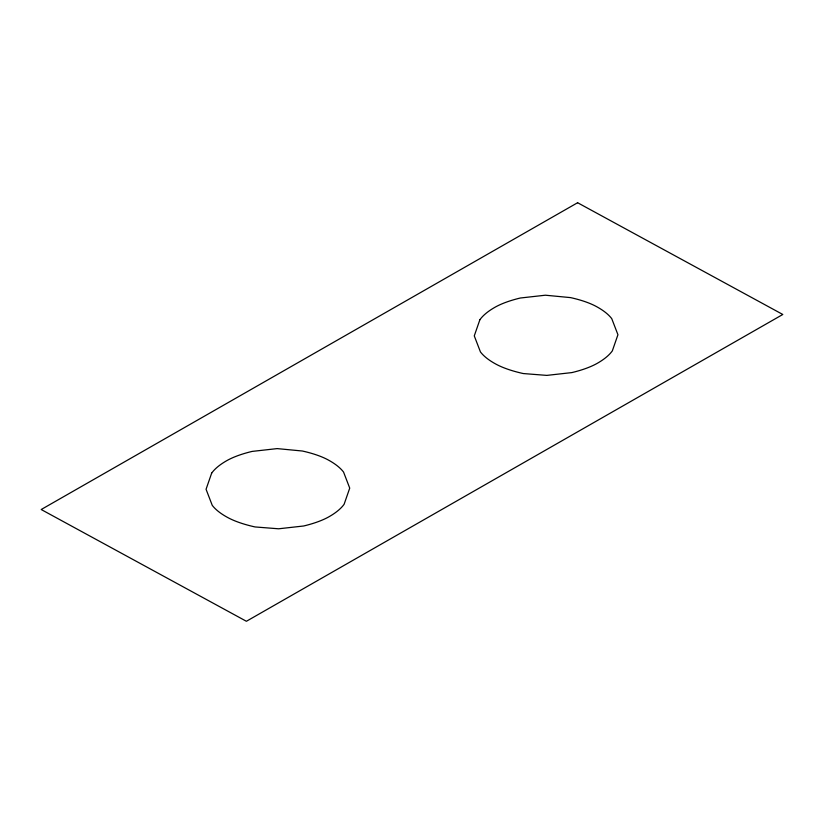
<?xml version="1.0" encoding="UTF-8"?>
<svg xmlns="http://www.w3.org/2000/svg" width="824" height="824" viewBox="0 0 824 824"><rect width="100%" height="100%" fill="white"/><g stroke="black" fill="none" stroke-linecap="round" stroke-linejoin="round"><path stroke-width="1.24" d="M211.665 473.131L206.062 489.281L212.242 505.328A142.181 45.825 -0.4 0 0 227.609 517.462A96.398 31.065 -0.4 0 0 255.069 526.948L278.615 528.792L303.665 525.99A90.784 29.252 -0.4 0 0 329.198 516.638A142.181 45.825 -0.4 0 0 344.123 504.257L349.726 488.117L343.557 472.07A142.181 45.825 -0.4 0 0 328.189 459.936A90.784 29.252 -0.4 0 0 302.326 451.006L277.183 448.606L252.134 451.408A90.784 29.252 -0.4 0 0 226.6 460.76A142.181 45.825 -0.4 0 0 211.665 473.131M479.877 319.743L474.274 335.883L480.444 351.93A142.181 45.825 -0.4 0 0 495.811 364.064A96.398 31.065 -0.4 0 0 523.271 373.55L546.817 375.394L571.866 372.592A90.784 29.252 -0.4 0 0 597.4 363.24A142.181 45.825 -0.4 0 0 612.335 350.869L617.938 334.719L611.758 318.672A142.181 45.825 -0.4 0 0 596.391 306.538A90.784 29.252 -0.4 0 0 570.527 297.608L545.385 295.208L520.335 298.01A90.784 29.252 -0.4 0 0 494.802 307.362A142.181 45.825 -0.4 0 0 479.877 319.743M577.603 202.725L41.2 509.52L246.397 621.275L782.8 314.48L577.603 202.725"/></g></svg>
